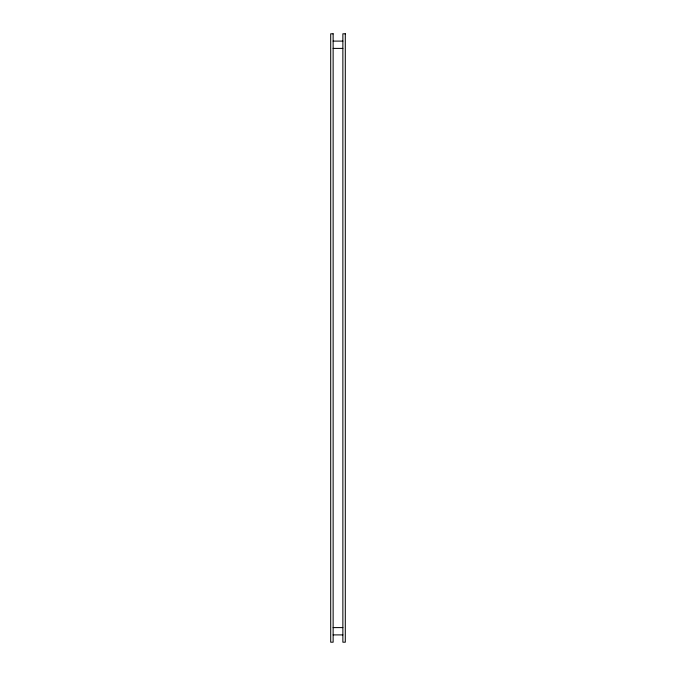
<?xml version="1.0" encoding="UTF-8"?>
<svg xmlns="http://www.w3.org/2000/svg" width="676" height="676" viewBox="0 0 676 676"><rect width="100%" height="100%" fill="white"/><g stroke="black" fill="none" stroke-linecap="round" stroke-linejoin="round"><path stroke-width="1.01" d="M333.133 41.101L342.867 41.101M333.133 48.402L342.867 48.402M333.133 627.598L342.867 627.598M333.133 634.899L342.867 634.899M333.133 33.8L330.699 33.8L330.699 642.2L333.133 642.2L333.133 33.8M345.301 33.8L342.867 33.8L342.867 642.2L345.301 642.2L345.301 33.8"/></g></svg>
